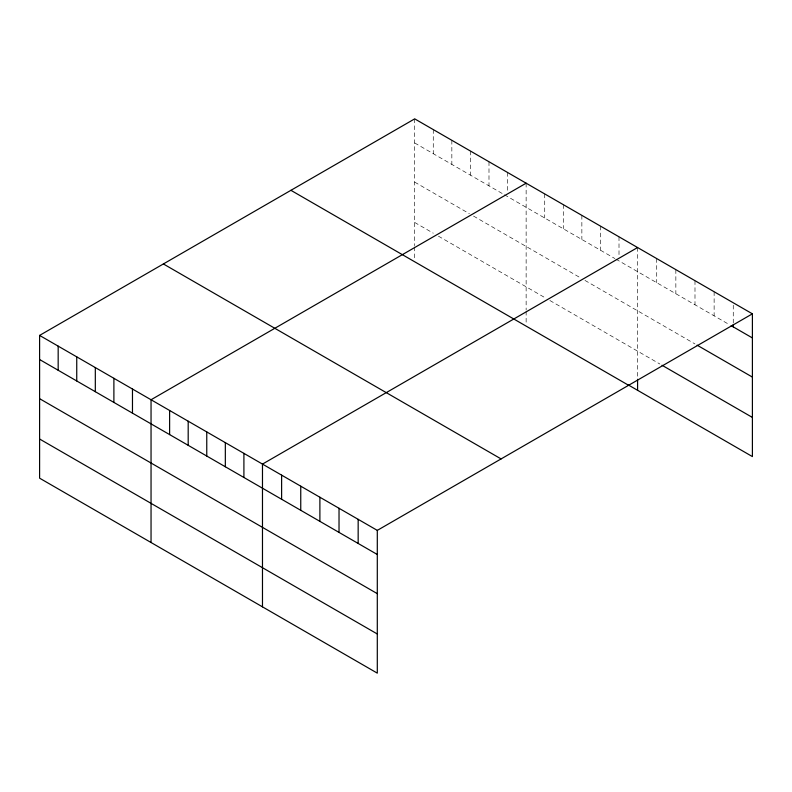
<?xml version="1.0" encoding="UTF-8"?>
<svg xmlns="http://www.w3.org/2000/svg" width="792" height="792" viewBox="0 0 792 792"><rect width="100%" height="100%" fill="white"/><g stroke="black" fill="none" stroke-linecap="round" stroke-linejoin="round"><path stroke-width="0.59" stroke-dasharray="3.96 2.97" d="M414.701 118.859L414.701 245.708M414.701 142.966L503.435 194.198M504.474 194.792L614.879 258.538M615.909 259.132L729.006 324.433M414.701 182.12L469.389 213.691M473.517 216.077L580.833 278.032M584.951 280.418L694.99 343.946M414.701 222.463L433.273 233.185M438.431 236.165L544.718 297.525M549.876 300.505L659.904 364.033M733.263 305.187L733.263 323.275M714.127 291.733L714.127 315.84M694.99 280.685L694.99 304.791M675.853 269.636L675.853 293.743M656.716 258.588L656.716 282.695M637.58 247.54L637.58 376.834M619.007 236.808L619.007 254.895M600.435 226.086L600.435 250.203M581.863 215.365L581.863 239.471M563.29 204.643L563.29 228.749M544.718 193.921L544.718 218.028M526.136 183.2L526.136 310.048M526.136 311.266L526.136 323.502M507.563 172.468L507.563 191.763M488.991 161.746L488.991 185.863M470.418 151.025L470.418 175.131M451.846 140.303L451.846 164.409M433.273 129.581L433.273 153.688M414.701 246.926L414.701 259.162"/><path stroke-width="1.19" d="M752.4 313.83L377.299 530.383L377.299 673.141L39.6 478.17L39.6 335.412L414.701 118.859L752.4 313.83L752.4 456.588L628.294 384.932M526.136 183.2L151.044 399.752L151.044 542.51M637.58 247.54L262.479 464.092L262.479 606.85M731.135 325.661L752.4 337.937M697.118 345.173L752.4 377.091M662.033 365.26L752.4 417.433M290.912 190.318L628.62 385.288M163.38 263.954L501.088 458.924M39.6 335.412L377.299 530.383M39.6 359.528L377.299 554.499M39.6 398.683L377.299 593.654M39.6 439.015L377.299 633.986M733.263 324.473L733.263 326.888M637.58 379.279L637.58 390.298M358.162 519.334L358.162 543.451M339.025 508.286L339.025 532.402M319.889 497.237L319.889 521.354M300.752 486.189L300.752 510.305M281.615 475.141L281.615 499.257M243.906 453.37L243.906 477.487M225.334 442.649L225.334 466.755M206.761 431.927L206.761 456.034M188.189 421.205L188.189 445.312M169.617 410.484L169.617 434.59M132.472 389.03L132.472 413.147M113.89 378.309L113.89 402.415M95.317 367.587L95.317 391.693M76.745 356.865L76.745 380.972M58.172 346.144L58.172 370.25"/></g></svg>
